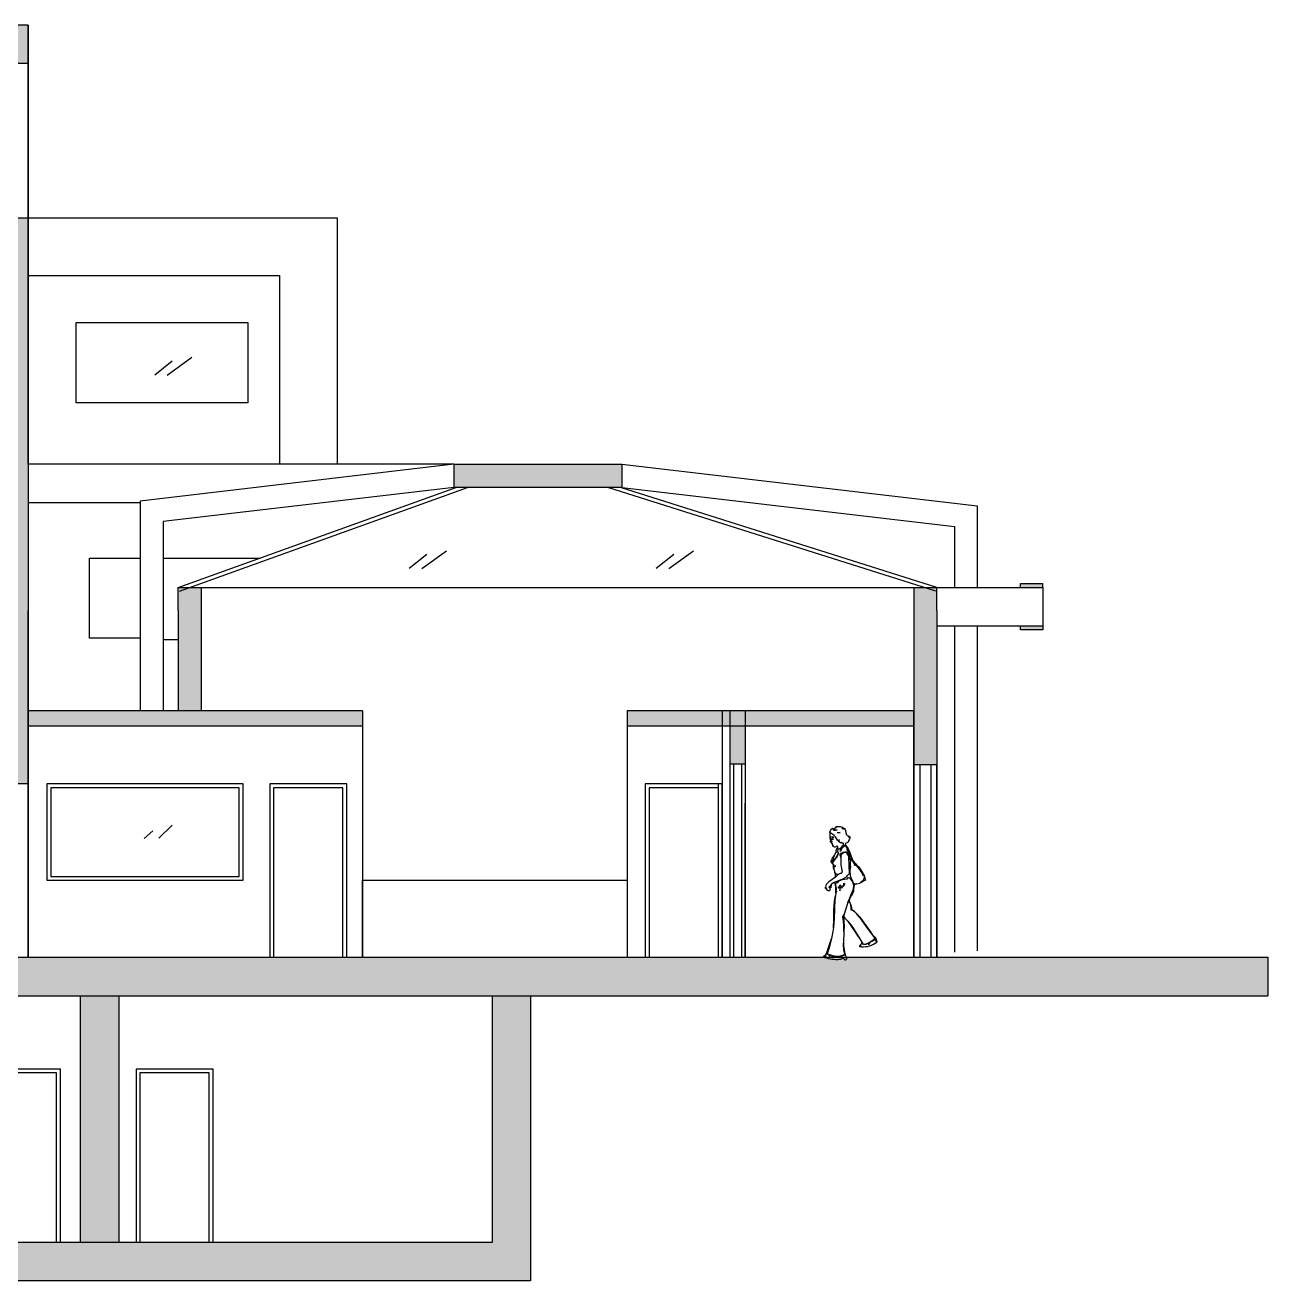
# Model space of a CAD drawing. Header units: inches. Extents: x -61 to 127, y 15 to 71.
# Drawn here: x 110.67 to 126.8, y 15.73 to 32.03 of the extents above; entities that cross this region are included whole.
import ezdxf

# ---------------------------------------------------------------- set-up
doc = ezdxf.new("R2010")
doc.units = ezdxf.units.IN
doc.header["$MEASUREMENT"] = 0

# ---------------------------------------------------------------- blocks, each defined once
blk = doc.blocks.new('person-19')
at = {"color": 0, "linetype": 'ByBlock'}
for p, q in [((0.07, 1.625), (0.078, 1.644)), ((0.078, 1.644), (0.092, 1.664)), ((0.092, 1.664), (0.105, 1.676)), ((0.105, 1.676), (0.118, 1.669)), ((0.11, 1.653), (0.123, 1.662)), ((0.132, 1.653), (0.11, 1.653)), ((0.118, 1.669), (0.13, 1.675)), ((0.123, 1.662), (0.13, 1.665)), ((0.131, 1.663), (0.127, 1.659)), ((0.127, 1.659), (0.135, 1.654)), ((0.127, 1.648), (0.132, 1.653)), ((0.137, 1.648), (0.127, 1.648)), ((0.13, 1.675), (0.141, 1.684)), ((0.13, 1.665), (0.137, 1.665)), ((0.137, 1.665), (0.131, 1.663)), ((0.135, 1.654), (0.145, 1.653)), ((0.146, 1.65), (0.137, 1.648)), ((0.141, 1.684), (0.154, 1.686)), ((0.145, 1.653), (0.165, 1.653)), ((0.149, 1.696), (0.146, 1.697)), ((0.146, 1.697), (0.17, 1.697)), ((0.165, 1.653), (0.146, 1.65)), ((0.153, 1.692), (0.149, 1.696)), ((0.154, 1.686), (0.153, 1.692)), ((0.17, 1.697), (0.203, 1.696)), ((0.203, 1.696), (0.233, 1.689)), ((0.247, 1.659), (0.225, 1.676)), ((0.225, 1.676), (0.231, 1.676)), ((0.231, 1.676), (0.247, 1.659)), ((0.233, 1.689), (0.246, 1.681)), ((0.246, 1.681), (0.258, 1.67)), ((0.258, 1.67), (0.268, 1.659)), ((0.268, 1.659), (0.273, 1.645)), ((0.273, 1.645), (0.277, 1.616)), ((0.072, 1.61), (0.07, 1.625)), ((0.082, 1.615), (0.072, 1.61)), ((0.077, 1.522), (0.072, 1.561)), ((0.072, 1.561), (0.08, 1.541)), ((0.077, 1.522), (0.072, 1.5)), ((0.079, 1.495), (0.072, 1.5)), ((0.072, 1.5), (0.089, 1.494)), ((0.088, 1.527), (0.077, 1.522)), ((0.088, 1.493), (0.079, 1.495)), ((0.08, 1.541), (0.085, 1.532)), ((0.088, 1.61), (0.082, 1.615)), ((0.085, 1.532), (0.094, 1.528)), ((0.095, 1.602), (0.088, 1.61)), ((0.094, 1.528), (0.088, 1.527)), ((0.094, 1.489), (0.088, 1.493)), ((0.089, 1.494), (0.094, 1.511)), ((0.094, 1.511), (0.093, 1.491)), ((0.093, 1.491), (0.094, 1.489)), ((0.094, 1.555), (0.105, 1.566)), ((0.121, 1.555), (0.094, 1.555)), ((0.094, 1.528), (0.1, 1.535)), ((0.094, 1.528), (0.1, 1.535)), ((0.094, 1.528), (0.094, 1.528)), ((0.094, 1.528), (0.094, 1.528)), ((0.099, 1.528), (0.094, 1.528)), ((0.099, 1.528), (0.094, 1.528)), ((0.094, 1.528), (0.094, 1.528)), ((0.094, 1.528), (0.094, 1.528)), ((0.094, 1.479), (0.095, 1.488)), ((0.099, 1.475), (0.094, 1.479)), ((0.105, 1.598), (0.095, 1.602)), ((0.095, 1.488), (0.099, 1.475)), ((0.11, 1.531), (0.099, 1.528)), ((0.11, 1.531), (0.099, 1.528)), ((0.099, 1.475), (0.103, 1.466)), ((0.1, 1.535), (0.1, 1.544)), ((0.1, 1.544), (0.107, 1.539)), ((0.1, 1.535), (0.1, 1.544)), ((0.1, 1.544), (0.107, 1.539)), ((0.125, 1.583), (0.105, 1.598)), ((0.105, 1.566), (0.121, 1.555)), ((0.107, 1.539), (0.116, 1.539)), ((0.107, 1.539), (0.116, 1.539)), ((0.116, 1.539), (0.11, 1.531)), ((0.116, 1.539), (0.11, 1.531)), ((0.143, 1.564), (0.125, 1.583)), ((0.171, 1.522), (0.143, 1.564)), ((0.187, 1.614), (0.165, 1.62)), ((0.165, 1.62), (0.204, 1.615)), ((0.181, 1.506), (0.171, 1.522)), ((0.178, 1.521), (0.181, 1.528)), ((0.179, 1.515), (0.178, 1.521)), ((0.182, 1.512), (0.179, 1.515)), ((0.181, 1.528), (0.192, 1.516)), ((0.194, 1.494), (0.181, 1.506)), ((0.186, 1.516), (0.182, 1.512)), ((0.192, 1.516), (0.186, 1.516)), ((0.204, 1.615), (0.187, 1.614)), ((0.187, 1.507), (0.194, 1.502)), ((0.189, 1.505), (0.187, 1.507)), ((0.194, 1.502), (0.189, 1.505)), ((0.21, 1.488), (0.194, 1.494)), ((0.225, 1.489), (0.21, 1.488)), ((0.219, 1.483), (0.225, 1.489)), ((0.241, 1.483), (0.219, 1.483)), ((0.246, 1.48), (0.241, 1.483)), ((0.247, 1.474), (0.246, 1.48)), ((0.247, 1.462), (0.247, 1.474)), ((0.273, 1.476), (0.267, 1.47)), ((0.267, 1.47), (0.268, 1.462)), ((0.281, 1.481), (0.273, 1.476)), ((0.277, 1.616), (0.28, 1.602)), ((0.28, 1.602), (0.286, 1.59)), ((0.302, 1.492), (0.281, 1.481)), ((0.286, 1.59), (0.296, 1.581)), ((0.296, 1.581), (0.313, 1.576)), ((0.309, 1.5), (0.302, 1.492)), ((0.308, 1.576), (0.323, 1.555)), ((0.323, 1.555), (0.308, 1.576)), ((0.313, 1.511), (0.309, 1.5)), ((0.313, 1.576), (0.323, 1.57)), ((0.321, 1.527), (0.313, 1.511)), ((0.328, 1.546), (0.321, 1.527)), ((0.323, 1.57), (0.328, 1.563)), ((0.328, 1.563), (0.328, 1.546)), ((0.108, 1.451), (0.103, 1.466)), ((0.103, 1.466), (0.108, 1.457)), ((0.103, 1.285), (0.135, 1.332)), ((0.108, 1.457), (0.116, 1.44)), ((0.115, 1.44), (0.108, 1.451)), ((0.116, 1.44), (0.115, 1.44)), ((0.119, 1.29), (0.128, 1.321)), ((0.128, 1.321), (0.143, 1.35)), ((0.135, 1.332), (0.148, 1.356)), ((0.143, 1.35), (0.165, 1.375)), ((0.155, 1.309), (0.143, 1.287)), ((0.148, 1.356), (0.154, 1.379)), ((0.152, 1.39), (0.154, 1.399)), ((0.154, 1.379), (0.152, 1.39)), ((0.154, 1.399), (0.165, 1.414)), ((0.17, 1.33), (0.155, 1.309)), ((0.17, 1.32), (0.158, 1.302)), ((0.169, 1.438), (0.159, 1.446)), ((0.159, 1.446), (0.165, 1.444)), ((0.165, 1.444), (0.169, 1.44)), ((0.165, 1.414), (0.17, 1.422)), ((0.165, 1.375), (0.174, 1.363)), ((0.169, 1.44), (0.17, 1.424)), ((0.169, 1.44), (0.169, 1.438)), ((0.17, 1.422), (0.17, 1.424)), ((0.17, 1.424), (0.171, 1.416)), ((0.175, 1.341), (0.17, 1.33)), ((0.176, 1.339), (0.17, 1.32)), ((0.171, 1.416), (0.181, 1.407)), ((0.175, 1.394), (0.171, 1.379)), ((0.171, 1.379), (0.177, 1.359)), ((0.174, 1.363), (0.177, 1.352)), ((0.186, 1.403), (0.175, 1.394)), ((0.177, 1.352), (0.175, 1.341)), ((0.177, 1.359), (0.176, 1.339)), ((0.181, 1.407), (0.201, 1.414)), ((0.201, 1.406), (0.186, 1.403)), ((0.201, 1.414), (0.219, 1.428)), ((0.214, 1.402), (0.201, 1.406)), ((0.203, 1.339), (0.208, 1.352)), ((0.205, 1.325), (0.203, 1.339)), ((0.211, 1.312), (0.205, 1.325)), ((0.208, 1.383), (0.21, 1.394)), ((0.209, 1.375), (0.208, 1.383)), ((0.208, 1.352), (0.215, 1.35)), ((0.212, 1.385), (0.209, 1.375)), ((0.21, 1.394), (0.214, 1.402)), ((0.214, 1.297), (0.211, 1.312)), ((0.214, 1.397), (0.212, 1.385)), ((0.219, 1.407), (0.214, 1.397)), ((0.225, 1.342), (0.214, 1.325)), ((0.214, 1.325), (0.214, 1.297)), ((0.215, 1.35), (0.222, 1.353)), ((0.219, 1.428), (0.235, 1.445)), ((0.231, 1.412), (0.219, 1.407)), ((0.222, 1.353), (0.241, 1.363)), ((0.238, 1.425), (0.225, 1.418)), ((0.225, 1.418), (0.231, 1.412)), ((0.241, 1.353), (0.225, 1.342)), ((0.235, 1.445), (0.247, 1.462)), ((0.247, 1.436), (0.238, 1.425)), ((0.241, 1.363), (0.263, 1.371)), ((0.259, 1.359), (0.241, 1.353)), ((0.256, 1.447), (0.247, 1.436)), ((0.262, 1.451), (0.256, 1.447)), ((0.28, 1.358), (0.259, 1.359)), ((0.269, 1.451), (0.262, 1.451)), ((0.263, 1.371), (0.274, 1.37)), ((0.268, 1.462), (0.274, 1.451)), ((0.281, 1.44), (0.269, 1.451)), ((0.274, 1.451), (0.274, 1.457)), ((0.274, 1.457), (0.302, 1.418)), ((0.274, 1.37), (0.286, 1.364)), ((0.289, 1.354), (0.28, 1.358)), ((0.292, 1.425), (0.281, 1.44)), ((0.291, 1.369), (0.286, 1.375)), ((0.286, 1.375), (0.299, 1.365)), ((0.286, 1.364), (0.291, 1.369)), ((0.296, 1.348), (0.289, 1.354)), ((0.317, 1.371), (0.291, 1.402)), ((0.291, 1.402), (0.313, 1.379)), ((0.299, 1.414), (0.292, 1.425)), ((0.305, 1.334), (0.296, 1.348)), ((0.302, 1.412), (0.299, 1.414)), ((0.299, 1.365), (0.309, 1.353)), ((0.302, 1.418), (0.317, 1.389)), ((0.302, 1.418), (0.302, 1.412)), ((0.318, 1.303), (0.305, 1.334)), ((0.309, 1.353), (0.32, 1.325)), ((0.313, 1.379), (0.317, 1.384)), ((0.317, 1.389), (0.326, 1.373)), ((0.317, 1.384), (0.317, 1.389)), ((0.334, 1.338), (0.317, 1.371)), ((0.32, 1.325), (0.326, 1.295)), ((0.326, 1.373), (0.334, 1.348)), ((0.334, 1.348), (0.347, 1.308)), ((0.34, 1.32), (0.334, 1.338)), ((0.341, 1.305), (0.34, 1.32)), ((0.342, 1.306), (0.341, 1.305)), ((0.346, 1.309), (0.342, 1.306)), ((0.347, 1.308), (0.346, 1.309)), ((0.347, 1.308), (0.356, 1.287)), ((0.088, 1.241), (0.092, 1.263)), ((0.095, 1.22), (0.088, 1.241)), ((0.092, 1.263), (0.103, 1.285)), ((0.116, 1.199), (0.095, 1.22)), ((0.1, 1.26), (0.105, 1.26)), ((0.1, 1.232), (0.1, 1.26)), ((0.105, 1.232), (0.1, 1.232)), ((0.13, 1.267), (0.105, 1.232)), ((0.105, 1.26), (0.105, 1.232)), ((0.105, 1.232), (0.106, 1.217)), ((0.106, 1.217), (0.112, 1.204)), ((0.112, 1.204), (0.131, 1.184)), ((0.116, 1.26), (0.119, 1.29)), ((0.143, 1.287), (0.116, 1.26)), ((0.119, 1.157), (0.116, 1.199)), ((0.122, 1.144), (0.119, 1.157)), ((0.127, 1.188), (0.121, 1.16)), ((0.121, 1.16), (0.122, 1.144)), ((0.122, 1.144), (0.135, 1.099)), ((0.131, 1.184), (0.127, 1.188)), ((0.158, 1.302), (0.13, 1.267)), ((0.131, 1.184), (0.131, 1.184)), ((0.134, 1.183), (0.149, 1.183)), ((0.136, 1.183), (0.134, 1.183)), ((0.149, 1.183), (0.136, 1.183)), ((0.323, 1.09), (0.318, 1.303)), ((0.326, 1.295), (0.335, 1.265)), ((0.332, 1.155), (0.328, 1.124)), ((0.337, 1.168), (0.332, 1.155)), ((0.336, 1.256), (0.334, 1.227)), ((0.334, 1.227), (0.335, 1.197)), ((0.335, 1.265), (0.34, 1.284)), ((0.335, 1.197), (0.335, 1.172)), ((0.335, 1.172), (0.341, 1.173)), ((0.346, 1.282), (0.336, 1.256)), ((0.346, 1.178), (0.337, 1.168)), ((0.34, 1.284), (0.341, 1.291)), ((0.341, 1.291), (0.351, 1.282)), ((0.341, 1.173), (0.346, 1.178)), ((0.375, 1.234), (0.346, 1.282)), ((0.351, 1.282), (0.356, 1.287)), ((0.356, 1.287), (0.378, 1.242)), ((0.4, 1.188), (0.375, 1.234)), ((0.378, 1.242), (0.394, 1.222)), ((0.394, 1.222), (0.417, 1.21)), ((0.43, 1.176), (0.4, 1.205)), ((0.4, 1.205), (0.4, 1.188)), ((0.415, 1.204), (0.411, 1.199)), ((0.411, 1.199), (0.429, 1.187)), ((0.417, 1.21), (0.415, 1.204)), ((0.429, 1.187), (0.444, 1.173)), ((0.46, 1.141), (0.43, 1.176)), ((0.444, 1.173), (0.468, 1.141)), ((0.484, 1.103), (0.46, 1.141)), ((0.468, 1.141), (0.508, 1.076)), ((0.055, 0.981), (0.022, 0.947)), ((0.022, 0.947), (0.055, 0.981)), ((0.143, 1.041), (0.055, 0.981)), ((0.132, 0.975), (0.236, 1.017)), ((0.135, 1.099), (0.154, 1.079)), ((0.141, 1.08), (0.135, 1.099)), ((0.144, 1.06), (0.141, 1.08)), ((0.176, 1.073), (0.143, 1.041)), ((0.143, 1.041), (0.144, 1.06)), ((0.154, 1.079), (0.166, 1.079)), ((0.166, 1.079), (0.172, 1.078)), ((0.183, 0.982), (0.171, 0.969)), ((0.172, 1.078), (0.176, 1.073)), ((0.196, 0.992), (0.183, 0.982)), ((0.229, 1.004), (0.196, 0.992)), ((0.296, 1.013), (0.229, 1.004)), ((0.236, 1.017), (0.261, 1.03)), ((0.261, 1.03), (0.284, 1.046)), ((0.284, 1.046), (0.305, 1.066)), ((0.297, 1.031), (0.296, 1.025)), ((0.296, 1.025), (0.296, 1.013)), ((0.302, 1.035), (0.297, 1.031)), ((0.309, 1.03), (0.302, 1.035)), ((0.305, 1.066), (0.323, 1.09)), ((0.317, 1.029), (0.309, 1.03)), ((0.335, 1.029), (0.317, 1.029)), ((0.328, 1.124), (0.335, 1.063)), ((0.335, 1.063), (0.343, 1.035)), ((0.356, 0.998), (0.335, 1.029)), ((0.343, 1.035), (0.353, 1.01)), ((0.353, 1.01), (0.378, 0.959)), ((0.372, 0.965), (0.356, 0.998)), ((0.532, 1.002), (0.46, 0.964)), ((0.46, 0.964), (0.475, 0.979)), ((0.475, 0.979), (0.498, 0.999)), ((0.494, 1.083), (0.484, 1.103)), ((0.499, 1.063), (0.494, 1.083)), ((0.498, 0.999), (0.509, 1.011)), ((0.505, 1.079), (0.499, 1.072)), ((0.499, 1.072), (0.499, 1.063)), ((0.508, 1.076), (0.505, 1.079)), ((0.508, 1.076), (0.508, 1.076)), ((0.508, 1.076), (0.51, 1.073)), ((0.51, 1.071), (0.508, 1.076)), ((0.509, 1.011), (0.516, 1.024)), ((0.51, 1.073), (0.51, 1.071)), ((0.51, 1.071), (0.515, 1.057)), ((0.519, 1.04), (0.515, 1.057)), ((0.515, 1.057), (0.532, 1.002)), ((0.516, 1.024), (0.519, 1.04)), ((0.012, 0.892), (0.014, 0.91)), ((0.018, 0.898), (0.012, 0.892)), ((0.022, 0.947), (0.014, 0.91)), ((0.014, 0.91), (0.016, 0.902)), ((0.016, 0.902), (0.025, 0.889)), ((0.021, 0.887), (0.018, 0.898)), ((0.028, 0.88), (0.021, 0.887)), ((0.025, 0.889), (0.028, 0.882)), ((0.028, 0.882), (0.031, 0.878)), ((0.031, 0.878), (0.028, 0.88)), ((0.031, 0.878), (0.039, 0.871)), ((0.039, 0.871), (0.047, 0.867)), ((0.044, 0.865), (0.039, 0.871)), ((0.064, 0.865), (0.044, 0.865)), ((0.047, 0.867), (0.067, 0.866)), ((0.056, 0.909), (0.066, 0.92)), ((0.072, 0.892), (0.056, 0.909)), ((0.068, 0.923), (0.064, 0.913)), ((0.064, 0.913), (0.065, 0.903)), ((0.067, 0.866), (0.064, 0.865)), ((0.065, 0.903), (0.072, 0.892)), ((0.066, 0.92), (0.083, 0.937)), ((0.077, 0.931), (0.068, 0.923)), ((0.082, 0.926), (0.077, 0.931)), ((0.083, 0.919), (0.082, 0.926)), ((0.083, 0.937), (0.088, 0.947)), ((0.088, 0.947), (0.083, 0.904)), ((0.083, 0.904), (0.083, 0.919)), ((0.132, 0.975), (0.088, 0.947)), ((0.141, 0.941), (0.132, 0.975)), ((0.146, 0.906), (0.141, 0.941)), ((0.149, 0.834), (0.142, 0.798)), ((0.145, 0.956), (0.143, 0.944)), ((0.143, 0.944), (0.144, 0.929)), ((0.144, 0.929), (0.151, 0.897)), ((0.152, 0.967), (0.145, 0.956)), ((0.149, 0.87), (0.146, 0.906)), ((0.152, 0.881), (0.149, 0.868)), ((0.149, 0.868), (0.149, 0.87)), ((0.149, 0.868), (0.149, 0.865)), ((0.149, 0.834), (0.149, 0.868)), ((0.149, 0.865), (0.154, 0.86)), ((0.154, 0.86), (0.149, 0.834)), ((0.151, 0.897), (0.152, 0.881)), ((0.165, 0.975), (0.152, 0.967)), ((0.169, 0.972), (0.165, 0.975)), ((0.17, 0.967), (0.169, 0.972)), ((0.171, 0.964), (0.17, 0.967)), ((0.171, 0.969), (0.171, 0.964)), ((0.182, 0.903), (0.181, 0.914)), ((0.181, 0.914), (0.188, 0.91)), ((0.186, 0.897), (0.182, 0.903)), ((0.199, 0.895), (0.186, 0.897)), ((0.188, 0.91), (0.197, 0.909)), ((0.192, 0.926), (0.203, 0.935)), ((0.198, 0.92), (0.192, 0.926)), ((0.192, 0.871), (0.214, 0.877)), ((0.208, 0.871), (0.192, 0.871)), ((0.197, 0.909), (0.214, 0.909)), ((0.203, 0.92), (0.198, 0.92)), ((0.198, 0.904), (0.219, 0.904)), ((0.219, 0.904), (0.198, 0.904)), ((0.215, 0.9), (0.199, 0.895)), ((0.203, 0.935), (0.208, 0.936)), ((0.207, 0.923), (0.203, 0.92)), ((0.214, 0.931), (0.207, 0.923)), ((0.208, 0.936), (0.214, 0.931)), ((0.214, 0.877), (0.208, 0.871)), ((0.214, 0.909), (0.225, 0.92)), ((0.221, 0.901), (0.215, 0.9)), ((0.225, 0.898), (0.221, 0.901)), ((0.225, 0.92), (0.227, 0.914)), ((0.235, 0.914), (0.225, 0.898)), ((0.227, 0.914), (0.231, 0.909)), ((0.231, 0.909), (0.235, 0.914)), ((0.236, 0.926), (0.25, 0.942)), ((0.241, 0.92), (0.236, 0.926)), ((0.251, 0.929), (0.241, 0.92)), ((0.25, 0.942), (0.253, 0.964)), ((0.26, 0.943), (0.251, 0.929)), ((0.253, 0.964), (0.259, 0.953)), ((0.259, 0.953), (0.26, 0.943)), ((0.339, 0.794), (0.378, 0.887)), ((0.362, 0.826), (0.352, 0.808)), ((0.368, 0.844), (0.362, 0.826)), ((0.375, 0.858), (0.368, 0.844)), ((0.378, 0.947), (0.372, 0.965)), ((0.378, 0.875), (0.375, 0.858)), ((0.378, 0.959), (0.395, 0.959)), ((0.38, 0.928), (0.378, 0.947)), ((0.378, 0.887), (0.38, 0.928)), ((0.38, 0.912), (0.378, 0.875)), ((0.382, 0.929), (0.38, 0.912)), ((0.39, 0.942), (0.382, 0.929)), ((0.395, 0.959), (0.39, 0.953)), ((0.39, 0.953), (0.422, 0.953)), ((0.402, 0.95), (0.39, 0.942)), ((0.422, 0.953), (0.402, 0.95)), ((0.422, 0.953), (0.46, 0.964)), ((0.123, 0.612), (0.13, 0.724)), ((0.136, 0.75), (0.129, 0.629)), ((0.13, 0.724), (0.138, 0.779)), ((0.142, 0.798), (0.136, 0.75)), ((0.138, 0.779), (0.142, 0.798)), ((0.302, 0.712), (0.254, 0.561)), ((0.302, 0.712), (0.321, 0.751)), ((0.318, 0.734), (0.302, 0.712)), ((0.324, 0.72), (0.318, 0.734)), ((0.321, 0.751), (0.339, 0.794)), ((0.325, 0.755), (0.322, 0.735)), ((0.322, 0.735), (0.324, 0.72)), ((0.324, 0.72), (0.341, 0.675)), ((0.333, 0.772), (0.325, 0.755)), ((0.352, 0.808), (0.333, 0.772)), ((0.341, 0.675), (0.347, 0.662)), ((0.347, 0.644), (0.341, 0.675)), ((0.347, 0.662), (0.352, 0.645)), ((0.116, 0.384), (0.121, 0.497)), ((0.121, 0.497), (0.123, 0.612)), ((0.125, 0.505), (0.122, 0.444)), ((0.129, 0.629), (0.125, 0.505)), ((0.236, 0.526), (0.249, 0.547)), ((0.248, 0.468), (0.236, 0.526)), ((0.285, 0.488), (0.247, 0.526)), ((0.247, 0.526), (0.253, 0.466)), ((0.249, 0.547), (0.254, 0.561)), ((0.254, 0.561), (0.251, 0.537)), ((0.251, 0.537), (0.254, 0.523)), ((0.254, 0.523), (0.264, 0.509)), ((0.264, 0.509), (0.302, 0.47)), ((0.346, 0.613), (0.347, 0.644)), ((0.369, 0.606), (0.346, 0.613)), ((0.352, 0.645), (0.351, 0.625)), ((0.351, 0.625), (0.388, 0.596)), ((0.39, 0.594), (0.369, 0.606)), ((0.388, 0.596), (0.39, 0.594)), ((0.39, 0.594), (0.411, 0.573)), ((0.411, 0.573), (0.422, 0.563)), ((0.422, 0.554), (0.411, 0.573)), ((0.422, 0.563), (0.454, 0.526)), ((0.483, 0.483), (0.422, 0.554)), ((0.454, 0.526), (0.483, 0.488)), ((0.116, 0.384), (0.089, 0.244)), ((0.122, 0.444), (0.116, 0.384)), ((0.253, 0.409), (0.248, 0.468)), ((0.251, 0.334), (0.248, 0.185)), ((0.251, 0.334), (0.253, 0.409)), ((0.254, 0.404), (0.251, 0.334)), ((0.253, 0.466), (0.254, 0.404)), ((0.319, 0.448), (0.285, 0.488)), ((0.302, 0.47), (0.336, 0.428)), ((0.379, 0.362), (0.319, 0.448)), ((0.336, 0.428), (0.367, 0.386)), ((0.367, 0.386), (0.395, 0.342)), ((0.435, 0.274), (0.379, 0.362)), ((0.395, 0.342), (0.444, 0.261)), ((0.483, 0.488), (0.54, 0.408)), ((0.538, 0.409), (0.483, 0.483)), ((0.647, 0.258), (0.538, 0.409)), ((0.54, 0.408), (0.597, 0.329)), ((0.597, 0.329), (0.621, 0.297)), ((0.052, 0.128), (0.078, 0.205)), ((0.082, 0.208), (0.059, 0.125)), ((0.078, 0.205), (0.089, 0.244)), ((0.089, 0.244), (0.082, 0.208)), ((0.247, 0.16), (0.248, 0.185)), ((0.248, 0.185), (0.248, 0.154)), ((0.444, 0.261), (0.435, 0.274)), ((0.444, 0.261), (0.491, 0.186)), ((0.473, 0.167), (0.467, 0.161)), ((0.467, 0.161), (0.469, 0.164)), ((0.469, 0.164), (0.473, 0.167)), ((0.48, 0.173), (0.473, 0.167)), ((0.485, 0.176), (0.48, 0.173)), ((0.48, 0.173), (0.482, 0.175)), ((0.482, 0.175), (0.491, 0.186)), ((0.493, 0.176), (0.485, 0.176)), ((0.491, 0.186), (0.503, 0.168)), ((0.503, 0.168), (0.493, 0.176)), ((0.508, 0.166), (0.543, 0.177)), ((0.513, 0.165), (0.508, 0.166)), ((0.535, 0.167), (0.513, 0.165)), ((0.556, 0.173), (0.535, 0.167)), ((0.543, 0.177), (0.581, 0.192)), ((0.566, 0.173), (0.556, 0.173)), ((0.575, 0.171), (0.566, 0.173)), ((0.574, 0.164), (0.575, 0.166)), ((0.575, 0.165), (0.574, 0.164)), ((0.58, 0.181), (0.575, 0.165)), ((0.575, 0.166), (0.575, 0.171)), ((0.588, 0.193), (0.58, 0.181)), ((0.581, 0.192), (0.616, 0.212)), ((0.6, 0.201), (0.588, 0.193)), ((0.613, 0.207), (0.6, 0.201)), ((0.641, 0.22), (0.613, 0.207)), ((0.616, 0.212), (0.647, 0.242)), ((0.621, 0.297), (0.647, 0.267)), ((0.653, 0.229), (0.641, 0.22)), ((0.647, 0.267), (0.659, 0.252)), ((0.647, 0.242), (0.647, 0.258)), ((0.663, 0.242), (0.653, 0.229)), ((0.659, 0.252), (0.669, 0.236)), ((0.671, 0.211), (0.663, 0.242)), ((0.669, 0.236), (0.676, 0.218)), ((0.674, 0.199), (0.671, 0.211)), ((0.673, 0.198), (0.674, 0.199)), ((0.679, 0.198), (0.673, 0.198)), ((0.676, 0.218), (0.679, 0.198)), ((-0.015, 0.011), (0.008, 0.028)), ((-0.007, 0.003), (-0.015, 0.011)), ((0, 0), (-0.007, 0.003)), ((-0.005, 0.011), (0.007, 0.023)), ((0, 0.008), (-0.005, 0.011)), ((0.007, 0.007), (0, 0.008)), ((0.012, 0.005), (0, 0)), ((0.007, 0.023), (0.007, 0.007)), ((0.008, 0.028), (0.018, 0.037)), ((0.012, 0.028), (0.011, 0.021)), ((0.011, 0.021), (0.014, 0.014)), ((0.018, 0.037), (0.012, 0.028)), ((0.023, 0.013), (0.012, 0.005)), ((0.014, 0.014), (0.023, 0.013)), ((0.019, 0.039), (0.022, 0.05)), ((0.026, 0.044), (0.019, 0.04)), ((0.019, 0.04), (0.019, 0.039)), ((0.022, 0.05), (0.028, 0.05)), ((0.033, 0.044), (0.026, 0.044)), ((0.028, 0.05), (0.052, 0.128)), ((0.041, 0.04), (0.033, 0.044)), ((0.059, 0.125), (0.034, 0.044)), ((0.034, 0.044), (0.089, 0.027)), ((0.056, 0.03), (0.041, 0.04)), ((0.072, 0.023), (0.056, 0.03)), ((0.061, 0.017), (0.067, 0.019)), ((0.088, 0.018), (0.061, 0.017)), ((0.067, 0.019), (0.072, 0.023)), ((0.099, 0.016), (0.088, 0.018)), ((0.089, 0.027), (0.149, 0.017)), ((0.103, 0.013), (0.099, 0.016)), ((0.105, 0.007), (0.103, 0.013)), ((0.155, -0.002), (0.105, 0.007)), ((0.149, 0.017), (0.179, 0.017)), ((0.179, 0.017), (0.209, 0.02)), ((0.216, 0.01), (0.204, -0.004)), ((0.209, 0.02), (0.237, 0.027)), ((0.233, 0.018), (0.216, 0.01)), ((0.252, 0.025), (0.233, 0.018)), ((0.237, 0.027), (0.264, 0.039)), ((0.252, 0.098), (0.247, 0.16)), ((0.248, 0.154), (0.256, 0.093)), ((0.264, 0.039), (0.252, 0.098)), ((0.269, 0.034), (0.252, 0.025)), ((0.256, 0.093), (0.269, 0.034)), ((0.269, 0.034), (0.289, -0.012)), ((0.46, 0.152), (0.466, 0.16)), ((0.46, 0.138), (0.46, 0.152)), ((0.481, 0.138), (0.46, 0.138)), ((0.466, 0.16), (0.467, 0.149)), ((0.467, 0.149), (0.474, 0.141)), ((0.474, 0.141), (0.481, 0.138)), ((0.204, -0.004), (0.155, -0.002))]:
    blk.add_line(p, q, dxfattribs=at)
for centre, radius, start, end in [((0.253, 1.585), 0.183, 172.2603, 187.7397), ((0.135, 1.46), 0.0277, 225.2622, 329.1634), ((0.694, 1.242), 0.483, 173.4496, 196.0416), ((0.226, 1.004), 0.0851, 96.5426, 125.6109), ((0.214, 1.104), 0.016, 276.5426, 16.0416), ((0.058, 0.881), 0.0179, 300.0939, 39.0616), ((0.505, 0.416), 0.279, 265.0074, 308.5088), ((0.164, 0.49), 0.517, 251.5497, 273.5761), ((0.19, 0.072), 0.0974, 273.5761, 295.2469), ((0.239, -0.033), 0.0181, 30.9196, 115.2469), ((0.27, -0.014), 0.0184, 210.9196, 7.3721)]:
    blk.add_arc(centre, radius, start, end, dxfattribs=at)

msp = doc.modelspace()

# ---------------------------------------------------------------- hatches: boundary and pattern name
h = msp.add_hatch(color=256)
h.paths.add_polyline_path([(104.1707, 21.53214), (103.87067, 21.53214), (103.87067, 19.93214), (104.1707, 19.93214)])
h.paths.add_polyline_path([(106.25953, 21.05214), (105.96094, 21.05214), (105.96094, 21.21214), (105.65947, 21.21214), (105.65947, 21.37214), (105.36087, 21.37214), (105.36087, 21.53214), (104.1707, 21.53214), (104.1707, 21.33214), (105.11701, 21.33214), (107.74368, 19.93214), (108.06259, 19.93214), (108.06259, 20.09214), (107.76112, 20.09214), (107.76112, 20.25214), (107.46109, 20.25214), (107.46109, 20.41214), (107.16106, 20.41214), (107.16106, 20.57214), (106.85959, 20.57214), (106.85959, 20.73214), (106.561, 20.73214), (106.561, 20.89214), (106.25953, 20.89214)])
h.paths.add_polyline_path([(107.46109, 23.61214), (107.16106, 23.61214), (107.16106, 23.77214), (106.85959, 23.77214), (106.85959, 23.93214), (106.561, 23.93214), (106.561, 24.09214), (106.25953, 24.09214), (106.25953, 24.25214), (105.96094, 24.25214), (105.96094, 24.41214), (105.65947, 24.41214), (105.65947, 24.57214), (105.36087, 24.57214), (105.36087, 24.73214), (104.1707, 24.73214), (104.1707, 24.53214), (105.11701, 24.53214), (108.04387, 22.97214), (108.06259, 22.97214), (108.06259, 23.13214), (108.06259, 23.29214), (107.76112, 23.29214), (107.76112, 23.45214), (107.46109, 23.45214)])
h.paths.add_polyline_path([(107.16106, 26.97214), (106.85959, 26.97214), (106.85959, 27.13214), (106.561, 27.13214), (106.561, 27.29214), (106.25953, 27.29214), (106.25953, 27.45214), (105.96094, 27.45214), (105.96094, 27.61214), (105.65947, 27.61214), (105.65947, 27.77214), (105.36087, 27.77214), (105.36087, 27.93214), (104.1707, 27.93214), (104.1707, 27.73214), (105.11701, 27.73214), (108.04387, 26.17214), (108.06259, 26.17214), (108.06259, 26.33214), (108.06259, 26.49214), (107.76112, 26.49214), (107.76112, 26.65214), (107.46109, 26.65214), (107.46109, 26.81214), (107.16106, 26.81214)])
h.paths.add_polyline_path([(104.1707, 31.73214), (110.41032, 31.73214), (110.41032, 31.53214), (110.71032, 31.53214), (110.71032, 32.03214), (103.87067, 32.03214), (103.87067, 30.40376), (104.1707, 30.40376)])
for points in [[(110.71032, 29.53214), (110.41032, 29.53214), (110.41032, 22.18214), (110.71032, 22.18214), (110.71032, 24.43214)], [(118.41548, 26.33214), (116.23688, 26.33214), (116.23688, 26.03214), (116.2544, 26.03214), (116.27181, 26.03418), (116.26615, 26.03214), (118.41548, 26.03214)], [(112.95751, 24.73214), (112.65751, 24.73214), (112.65751, 24.43214), (112.65751, 23.13214), (112.95751, 23.13214)], [(126.80118, 19.93214), (101.09406, 19.93214), (101.09406, 19.43214), (126.80118, 19.43214)], [(117.22873, 19.43214), (116.7329, 19.43214), (116.7329, 16.23214), (106.71948, 16.23214), (106.71948, 19.43214), (106.21496, 19.43214), (106.21496, 15.73214), (117.22873, 15.73214)]]:
    msp.add_hatch(color=256).paths.add_polyline_path(points)
h = msp.add_hatch(color=256)
h.paths.add_polyline_path([(123.88177, 24.23214), (123.59114, 24.23214), (123.59114, 24.18214), (123.88177, 24.18214)])
h.paths.add_polyline_path([(123.88177, 24.78214), (123.59114, 24.78214), (123.59114, 24.73214), (123.88177, 24.73214)])
h = msp.add_hatch(color=256)
h.paths.add_polyline_path([(122.50546, 24.43214), (122.50546, 24.73214), (122.20539, 24.73214), (122.20539, 22.43214), (122.50546, 22.43214)])
h.paths.add_polyline_path([(120.01677, 22.93214), (119.81677, 22.93214), (119.81677, 22.43214), (120.01677, 22.43214)])
h = msp.add_hatch(color=256)
h.paths.add_polyline_path([(122.20539, 23.13214), (119.71733, 23.13214), (119.71733, 22.93214), (122.20539, 22.93214)])
h.paths.add_polyline_path([(119.71733, 23.13214), (119.28601, 23.13214), (119.28601, 22.93214), (119.71733, 22.93214)])
h.paths.add_polyline_path([(119.28601, 23.13214), (118.48645, 23.13214), (118.48645, 22.93214), (119.28601, 22.93214)])
h.paths.add_polyline_path([(115.05003, 23.13214), (114.36853, 23.13214), (114.36853, 22.93214), (115.05003, 22.93214)])
h.paths.add_polyline_path([(114.36853, 23.13214), (112.95751, 23.13214), (110.71032, 23.13214), (110.71032, 22.93214), (112.95751, 22.93214), (114.36853, 22.93214)])
h = msp.add_hatch(color=256)
h.paths.add_polyline_path([(117.22873, 19.43214), (116.7329, 19.43214), (116.7329, 16.23214), (106.71948, 16.23214), (106.71948, 19.43214), (106.21496, 19.43214), (106.21496, 15.73214), (117.22873, 15.73214)])
h.paths.add_polyline_path([(111.88599, 19.43214), (111.38306, 19.43214), (111.38306, 16.23214), (111.88599, 16.23214)], flags=17)

# ---------------------------------------------------------------- linework, layer by layer
for p, q in [((110.71032, 32.03214), (103.87067, 32.03214)), ((110.71032, 32.03214), (110.71032, 19.93214)), ((110.71032, 29.53214), (110.71032, 32.03214)), ((110.71032, 31.53214), (110.41032, 31.53214)), ((110.71032, 29.53214), (110.71032, 31.53214)), ((110.41032, 29.53214), (110.71032, 29.53214)), ((110.71032, 26.33214), (110.71032, 29.53214)), ((110.71032, 29.53214), (113.97169, 29.53214)), ((113.97169, 29.53214), (114.72169, 29.53214)), ((114.72169, 29.53214), (114.72169, 29.03214)), ((114.72169, 29.03214), (114.72169, 26.33214)), ((110.71032, 28.78214), (113.97169, 28.78214)), ((113.97169, 28.78214), (113.97169, 26.33214)), ((111.33207, 27.13101), (111.33207, 28.17222)), ((111.33207, 28.17222), (113.55921, 28.17222)), ((113.55921, 28.17222), (113.55921, 27.13101)), ((112.8343, 27.7156), (112.51414, 27.48583)), ((112.57838, 27.67122), (112.35208, 27.49045)), ((113.55921, 27.13101), (111.33207, 27.13101)), ((116.23688, 26.33214), (110.71032, 26.33214)), ((116.23688, 26.33214), (112.16358, 25.85455)), ((116.23688, 26.33214), (118.41548, 26.33214)), ((116.23688, 26.33214), (116.23688, 26.03214)), ((118.41548, 26.33214), (118.41548, 26.03214)), ((118.41548, 26.33214), (118.41548, 26.03214)), ((118.41548, 26.33214), (123.02964, 25.79113)), ((116.27181, 26.03418), (112.46358, 25.58767)), ((112.65751, 24.73214), (116.27181, 26.03418)), ((112.67446, 24.6851), (116.41367, 26.03214)), ((118.41548, 26.03214), (116.23688, 26.03214)), ((122.49037, 24.68447), (118.23225, 26.03214)), ((118.38055, 26.03418), (122.73436, 25.5237)), ((122.50546, 24.73214), (118.39796, 26.03214)), ((112.16358, 25.83214), (110.71032, 25.83214)), ((112.16358, 25.85455), (112.16358, 23.13214)), ((123.02964, 25.79113), (123.02964, 24.73214)), ((112.46358, 25.58767), (112.46358, 23.13214)), ((122.73436, 25.5237), (122.73436, 24.73214)), ((111.50542, 24.0739), (111.50542, 25.11511)), ((111.50542, 25.11511), (112.16613, 25.11511)), ((115.88263, 25.16024), (115.65633, 24.97947)), ((116.13855, 25.20463), (115.81839, 24.97486)), ((119.08883, 25.16024), (118.86253, 24.97947)), ((119.34475, 25.20463), (119.02459, 24.97486)), ((123.59114, 24.73214), (123.59114, 24.78214)), ((123.59114, 24.78214), (123.88177, 24.78214)), ((123.88177, 24.73214), (123.88177, 24.78214)), ((112.65751, 24.73214), (122.50546, 24.73214)), ((112.65751, 24.43214), (112.65751, 24.73214)), ((112.95751, 24.73214), (112.95751, 23.13214)), ((122.20539, 24.73214), (122.20539, 19.93214)), ((122.50546, 24.43214), (122.50546, 24.73214)), ((122.50546, 24.73214), (123.88177, 24.73214)), ((123.88177, 24.73214), (123.88177, 24.23214)), ((110.71032, 19.93214), (110.71032, 24.43214)), ((112.65751, 24.43214), (112.65751, 23.13214)), ((122.50546, 24.43214), (122.50546, 19.93214)), ((122.50546, 24.43214), (122.50546, 24.43214)), ((122.50546, 24.43214), (122.50546, 23.93214)), ((123.88177, 24.23214), (122.50546, 24.23214)), ((122.73436, 24.23214), (122.73436, 19.99734)), ((123.02964, 24.23214), (123.02964, 20.01772)), ((123.59114, 24.18214), (123.59114, 24.23214)), ((123.88177, 24.18214), (123.59114, 24.18214)), ((123.88177, 24.23214), (123.88177, 24.18214)), ((112.16613, 24.0739), (111.50542, 24.0739)), ((112.46358, 24.0576), (112.65751, 24.0576)), ((113.1207, 23.13214), (110.71032, 23.13214)), ((115.05003, 23.13214), (112.95751, 23.13214)), ((115.05003, 23.13214), (115.05003, 19.93214)), ((122.20539, 23.13214), (118.48645, 23.13214)), ((118.48645, 23.13214), (118.48645, 19.93214)), ((119.71733, 23.13214), (119.71733, 19.93214)), ((119.81677, 23.13214), (119.81677, 19.93214)), ((120.01677, 23.13214), (120.01677, 19.93214)), ((122.20539, 19.93214), (122.20539, 23.13214)), ((112.95751, 22.93214), (110.71032, 22.93214)), ((115.05003, 22.93214), (112.95751, 22.93214)), ((122.20539, 22.93214), (118.48645, 22.93214)), ((120.01677, 22.43852), (119.81677, 22.43852)), ((119.86677, 22.43852), (119.86677, 19.93214)), ((119.96677, 22.43852), (119.96677, 19.93214)), ((122.50546, 22.43214), (122.20539, 22.43214)), ((122.28542, 22.43214), (122.28542, 19.93214)), ((122.42542, 22.43214), (122.42542, 19.93214)), ((122.50546, 19.93214), (122.50546, 22.43214)), ((110.71032, 22.18214), (110.41032, 22.18214)), ((110.71032, 19.93214), (110.71032, 22.18214)), ((113.50007, 22.18214), (110.95274, 22.18214)), ((110.95274, 22.18214), (110.95274, 20.93214)), ((113.50007, 20.93214), (113.50007, 22.18214)), ((114.84629, 22.18214), (113.84629, 22.18214)), ((113.84629, 22.18214), (113.84629, 19.93214)), ((114.84629, 19.93214), (114.84629, 22.18214)), ((119.71994, 22.18214), (118.71994, 22.18214)), ((118.71994, 22.18214), (118.71994, 19.93214)), ((119.66994, 19.93214), (119.66994, 22.18214)), ((119.71994, 19.93214), (119.71994, 22.18214)), ((113.45007, 22.13214), (111.00274, 22.13214)), ((111.00274, 22.13214), (111.00274, 20.98214)), ((113.45007, 20.98214), (113.45007, 22.13214)), ((114.79629, 22.13214), (113.89629, 22.13214)), ((113.89629, 22.13214), (113.89629, 19.93214)), ((114.79629, 19.93214), (114.79629, 22.13214)), ((119.66994, 22.13214), (118.76994, 22.13214)), ((118.76994, 22.13214), (118.76994, 19.93214)), ((120.01677, 19.93214), (120.01677, 21.93214)), ((112.32606, 21.57475), (112.21548, 21.47223)), ((112.57882, 21.64573), (112.40505, 21.48011)), ((110.95274, 20.93214), (113.50007, 20.93214)), ((111.00274, 20.98214), (113.45007, 20.98214)), ((115.05003, 19.93214), (115.05003, 20.93214)), ((115.05003, 20.93214), (118.48645, 20.93214)), ((101.09406, 19.93214), (126.80118, 19.93214)), ((126.80118, 19.93214), (126.80118, 19.43214)), ((101.09406, 19.43214), (126.80118, 19.43214)), ((111.38306, 19.43214), (111.38306, 16.23214)), ((111.88599, 19.43214), (111.88599, 16.23214)), ((116.7329, 19.43214), (116.7329, 16.23214)), ((117.22873, 19.43214), (117.22873, 16.23214)), ((117.22873, 19.43214), (117.22873, 15.73214)), ((111.12858, 18.48214), (110.12858, 18.48214)), ((111.07858, 18.43214), (110.17858, 18.43214)), ((111.07858, 16.23214), (111.07858, 18.43214)), ((111.12858, 16.23214), (111.12858, 18.48214)), ((113.11104, 18.48214), (112.11104, 18.48214)), ((112.11104, 18.48214), (112.11104, 16.23214)), ((113.06104, 18.43214), (112.16104, 18.43214)), ((112.16104, 18.43214), (112.16104, 16.23214)), ((113.06104, 16.23214), (113.06104, 18.43214)), ((113.11104, 16.23214), (113.11104, 18.48214)), ((116.7329, 16.23214), (106.71948, 16.23214)), ((117.22873, 15.73214), (106.21496, 15.73214))]:
    msp.add_line(p, q)
msp.add_lwpolyline([(112.46613, 25.11511), (113.7206, 25.11511)])

# ---------------------------------------------------------------- block references
msp.add_blockref('person-19', (121.04599, 19.93214))

doc.saveas('drawing.dxf')
